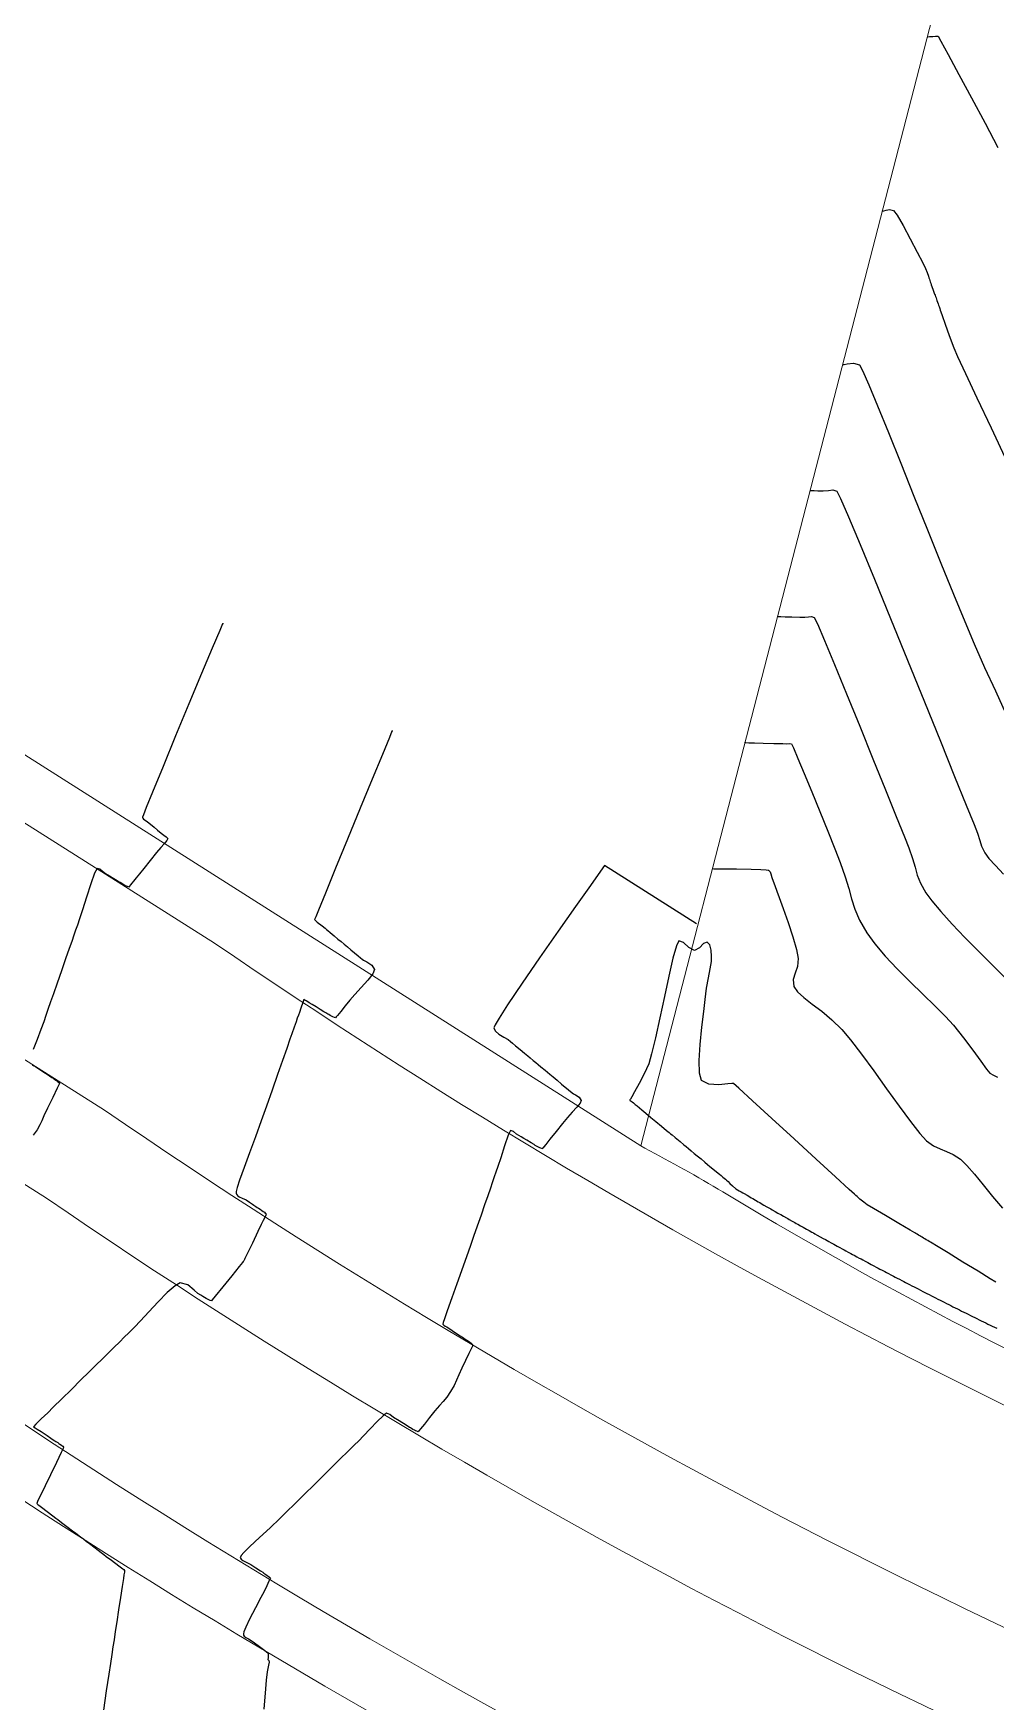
# Model space of a CAD drawing. Header units: millimetres. Extents: x 340454 to 342791, y 6993867 to 6995092.
# Drawn here: x 341247.6 to 341293.2, y 6994450.2 to 6994529.4 of the extents above; entities that cross this region are included whole.
import ezdxf

# ---------------------------------------------------------------- set-up
doc = ezdxf.new("R2010")
doc.units = ezdxf.units.MM
doc.header["$LTSCALE"] = 10
for name, color, linetype in [('T-HM-CURVA_INTERMEDIARIA', 45, 'Continuous'), ('T-HM-CURVA_MESTRA', 20, 'Continuous'), ('URB-Calçadas', 2, 'Continuous'), ('URB-Quadras', 3, 'Continuous')]:
    doc.layers.add(name, color=color, linetype=linetype)

msp = doc.modelspace()

# ---------------------------------------------------------------- linework, layer by layer
at = {"layer": 'T-HM-CURVA_INTERMEDIARIA', "color": 45, "linetype": 'Continuous', "lineweight": -3, "flags": 128}
for points, elevation in [([(341289.983, 6994529.238), (341290.015, 6994529.24), (341290.103, 6994529.245), (341290.255, 6994529.255), (341290.379, 6994529.263), (341290.447, 6994529.271), (341290.51, 6994529.271), (341290.644, 6994529.031), (341290.992, 6994528.388), (341291.497, 6994527.452), (341292.098, 6994526.334), (341292.737, 6994525.142), (341293.353, 6994523.986)], 696), ([(341285.964, 6994513.685), (341285.974, 6994513.684), (341286.019, 6994513.683), (341286.054, 6994513.681), (341286.198, 6994513.71), (341286.496, 6994513.735), (341286.781, 6994513.661), (341286.926, 6994513.393), (341287.219, 6994512.721), (341287.636, 6994511.717), (341288.149, 6994510.453), (341288.732, 6994509.003), (341289.359, 6994507.437), (341290.003, 6994505.83), (341290.638, 6994504.252), (341291.237, 6994502.777), (341291.774, 6994501.476), (341292.223, 6994500.423), (341292.719, 6994499.304), (341293.229, 6994498.182), (341293.733, 6994497.091)], 694), ([(341284.417, 6994507.7), (341284.446, 6994507.699), (341284.51, 6994507.697), (341284.62, 6994507.694), (341284.793, 6994507.689), (341285.052, 6994507.682), (341285.302, 6994507.705), (341285.509, 6994507.728), (341285.704, 6994507.664), (341285.874, 6994507.324), (341286.256, 6994506.442), (341286.808, 6994505.128), (341287.486, 6994503.486), (341288.249, 6994501.625), (341289.054, 6994499.651), (341289.858, 6994497.672), (341290.618, 6994495.794), (341291.293, 6994494.124), (341291.839, 6994492.769), (341292.214, 6994491.836), (341292.376, 6994491.433), (341292.488, 6994491.09), (341292.57, 6994490.814), (341292.727, 6994490.499), (341292.925, 6994490.234), (341293.231, 6994489.891), (341293.622, 6994489.484)], 693), ([(341256.584, 6994501.37), (341256.578, 6994501.37), (341256.55, 6994501.369), (341256.531, 6994501.368), (341256.399, 6994501.055), (341256.048, 6994500.218), (341255.54, 6994499.005), (341254.938, 6994497.565), (341254.306, 6994496.047), (341253.707, 6994494.6), (341253.203, 6994493.373), (341252.911, 6994492.65), (341252.778, 6994492.308), (341252.738, 6994492.193), (341252.734, 6994492.173), (341252.743, 6994492.146), (341252.777, 6994492.103), (341252.852, 6994492.053), (341252.97, 6994491.977), (341253.108, 6994491.862), (341253.289, 6994491.712), (341253.45, 6994491.579), (341253.623, 6994491.435), (341253.746, 6994491.333), (341253.864, 6994491.256), (341253.938, 6994491.174), (341253.886, 6994491.08), (341253.756, 6994490.933), (341253.6, 6994490.756), (341253.401, 6994490.509), (341253.097, 6994490.134), (341252.793, 6994489.757), (341252.589, 6994489.505), (341252.434, 6994489.313), (341252.304, 6994489.153), (341252.234, 6994489.066), (341252.164, 6994488.98), (341252.115, 6994488.919), (341252.078, 6994488.875), (341252.018, 6994488.895), (341251.971, 6994488.916), (341251.899, 6994488.953), (341251.852, 6994488.979), (341251.796, 6994489.01), (341251.75, 6994489.037), (341251.668, 6994489.086), (341251.574, 6994489.143), (341251.455, 6994489.216), (341251.371, 6994489.267), (341251.287, 6994489.318), (341251.167, 6994489.391), (341250.976, 6994489.508), (341250.839, 6994489.618), (341250.705, 6994489.725), (341250.579, 6994489.75), (341250.461, 6994489.531), (341250.281, 6994489.03), (341250.077, 6994488.401), (341249.886, 6994487.796), (341249.747, 6994487.368), (341249.641, 6994487.065), (341249.559, 6994486.829), (341249.476, 6994486.593), (341249.37, 6994486.289), (341249.252, 6994485.951), (341249.081, 6994485.462), (341248.883, 6994484.894), (341248.681, 6994484.317), (341248.502, 6994483.803), (341248.369, 6994483.423), (341248.241, 6994483.056), (341248.141, 6994482.77), (341248.041, 6994482.484), (341247.913, 6994482.117), (341247.736, 6994481.643), (341247.548, 6994481.156)], 692), ([(341282.87, 6994501.716), (341282.918, 6994501.715), (341283.034, 6994501.711), (341283.247, 6994501.705), (341283.565, 6994501.697), (341283.94, 6994501.686), (341284.187, 6994501.679), (341284.358, 6994501.694), (341284.496, 6994501.71), (341284.627, 6994501.667), (341284.775, 6994501.364), (341285.11, 6994500.584), (341285.587, 6994499.442), (341286.16, 6994498.049), (341286.786, 6994496.518), (341287.418, 6994494.961), (341288.013, 6994493.492), (341288.525, 6994492.222), (341288.909, 6994491.265), (341289.121, 6994490.732), (341289.297, 6994490.23), (341289.413, 6994489.818), (341289.521, 6994489.443), (341289.674, 6994489.054), (341289.923, 6994488.6), (341290.206, 6994488.213), (341290.637, 6994487.708), (341291.176, 6994487.119), (341291.785, 6994486.48), (341292.425, 6994485.826), (341293.056, 6994485.19), (341293.64, 6994484.608)], 692), ([(341264.618, 6994496.273), (341264.613, 6994496.273), (341264.593, 6994496.274), (341264.578, 6994496.274), (341264.454, 6994495.973), (341264.123, 6994495.165), (341263.642, 6994493.997), (341263.073, 6994492.611), (341262.473, 6994491.151), (341261.903, 6994489.763), (341261.421, 6994488.59), (341261.087, 6994487.777), (341260.96, 6994487.468), (341260.924, 6994487.396), (341260.902, 6994487.328), (341261.027, 6994487.215), (341261.259, 6994487.027), (341261.4, 6994486.915), (341261.466, 6994486.86), (341261.532, 6994486.805), (341261.64, 6994486.715), (341261.836, 6994486.553), (341262.012, 6994486.407), (341262.16, 6994486.284), (341262.307, 6994486.162), (341262.462, 6994486.034), (341262.622, 6994485.9), (341262.795, 6994485.757), (341262.978, 6994485.605), (341263.083, 6994485.518), (341263.157, 6994485.457), (341263.23, 6994485.396), (341263.378, 6994485.317), (341263.617, 6994485.162), (341263.754, 6994484.961), (341263.666, 6994484.761), (341263.43, 6994484.457), (341263.118, 6994484.107), (341262.808, 6994483.769), (341262.574, 6994483.502), (341262.353, 6994483.229), (341262.146, 6994482.973), (341261.992, 6994482.783), (341261.931, 6994482.707), (341261.898, 6994482.664), (341261.848, 6994482.677), (341261.776, 6994482.709), (341261.714, 6994482.741), (341261.643, 6994482.78), (341261.579, 6994482.817), (341261.531, 6994482.846), (341261.484, 6994482.874), (341261.43, 6994482.906), (341261.35, 6994482.955), (341261.171, 6994483.064), (341260.975, 6994483.183), (341260.795, 6994483.293), (341260.645, 6994483.385), (341260.576, 6994483.426), (341260.496, 6994483.475), (341260.446, 6994483.51), (341260.394, 6994483.537), (341260.342, 6994483.401), (341260.25, 6994483.131), (341260.18, 6994482.925), (341260.132, 6994482.787), (341260.084, 6994482.648), (341260.025, 6994482.481), (341259.935, 6994482.224), (341259.826, 6994481.911), (341259.735, 6994481.649), (341259.583, 6994481.214), (341259.383, 6994480.643), (341259.149, 6994479.972), (341258.893, 6994479.237), (341258.627, 6994478.476), (341258.375, 6994477.776), (341258.096, 6994477.02), (341257.813, 6994476.263), (341257.554, 6994475.56), (341257.345, 6994474.967), (341257.23, 6994474.608), (341257.184, 6994474.425), (341257.176, 6994474.351), (341257.179, 6994474.33), (341257.194, 6994474.294), (341257.236, 6994474.236), (341257.325, 6994474.171), (341257.469, 6994474.106), (341257.65, 6994474.02), (341257.815, 6994473.911), (341257.953, 6994473.82), (341258.019, 6994473.777), (341258.069, 6994473.744), (341258.118, 6994473.712), (341258.184, 6994473.669), (341258.245, 6994473.629), (341258.324, 6994473.576), (341258.398, 6994473.525), (341258.463, 6994473.477), (341258.519, 6994473.435), (341258.562, 6994473.399), (341258.606, 6994473.355), (341258.587, 6994473.296), (341258.551, 6994473.223), (341258.47, 6994473.053), (341258.372, 6994472.85), (341258.212, 6994472.517), (341257.951, 6994471.975), (341257.707, 6994471.468), (341257.596, 6994471.238), (341257.572, 6994471.187), (341257.548, 6994471.137), (341257.513, 6994471.094), (341257.477, 6994471.051), (341257.324, 6994470.861), (341256.968, 6994470.421), (341256.545, 6994469.897), (341256.19, 6994469.459), (341256.041, 6994469.274), (341256.006, 6994469.231), (341255.951, 6994469.247), (341255.887, 6994469.276), (341255.825, 6994469.308), (341255.754, 6994469.347), (341255.676, 6994469.392), (341255.594, 6994469.441), (341255.506, 6994469.495), (341255.364, 6994469.581), (341255.186, 6994469.744), (341254.878, 6994469.986), (341254.529, 6994470.09), (341254.279, 6994469.95), (341253.909, 6994469.621), (341253.475, 6994469.181), (341253.034, 6994468.709), (341252.641, 6994468.284), (341252.352, 6994467.983), (341252.077, 6994467.713), (341251.864, 6994467.503), (341251.651, 6994467.292), (341251.377, 6994467.021), (341251.082, 6994466.731), (341250.817, 6994466.47), (341250.534, 6994466.191), (341250.186, 6994465.848), (341249.808, 6994465.475), (341249.355, 6994465.028), (341248.895, 6994464.575), (341248.497, 6994464.182), (341248.23, 6994463.919), (341247.923, 6994463.625), (341247.665, 6994463.381), (341247.559, 6994463.258), (341247.631, 6994463.197), (341247.737, 6994463.141), (341247.915, 6994463.024), (341248.202, 6994462.835), (341248.384, 6994462.716), (341248.498, 6994462.64), (341248.573, 6994462.591), (341248.625, 6994462.557), (341248.705, 6994462.504), (341248.761, 6994462.464), (341248.803, 6994462.435), (341248.844, 6994462.405), (341248.899, 6994462.363), (341248.943, 6994462.327), (341248.982, 6994462.288), (341248.967, 6994462.224), (341248.873, 6994462.029), (341248.647, 6994461.559), (341248.368, 6994460.979), (341248.115, 6994460.453), (341247.967, 6994460.147), (341247.848, 6994459.907), (341247.749, 6994459.706), (341247.71, 6994459.612), (341247.758, 6994459.569), (341247.818, 6994459.529), (341247.943, 6994459.434), (341248.203, 6994459.236), (341248.471, 6994459.033), (341248.617, 6994458.922), (341248.711, 6994458.851), (341248.804, 6994458.78), (341248.952, 6994458.667), (341249.198, 6994458.48), (341249.416, 6994458.314), (341249.547, 6994458.214), (341249.652, 6994458.135), (341249.783, 6994458.036), (341249.925, 6994457.928), (341250.054, 6994457.829), (341250.215, 6994457.707), (341250.426, 6994457.547), (341250.634, 6994457.389), (341250.778, 6994457.279), (341250.896, 6994457.189), (341251.014, 6994457.099), (341251.254, 6994456.916), (341251.606, 6994456.649), (341251.793, 6994456.507), (341251.841, 6994456.474), (341251.884, 6994456.438), (341251.873, 6994456.35), (341251.852, 6994456.227), (341251.826, 6994456.056), (341251.767, 6994455.669), (341251.687, 6994455.144), (341251.598, 6994454.56), (341251.513, 6994453.997), (341251.442, 6994453.529), (341251.384, 6994453.147), (341251.331, 6994452.801), (341251.276, 6994452.442), (341251.212, 6994452.019), (341251.135, 6994451.512), (341251.073, 6994451.107), (341251.014, 6994450.717), (341250.944, 6994450.255), (341250.875, 6994449.799)], 691), ([(341281.324, 6994495.732), (341281.382, 6994495.73), (341281.524, 6994495.726), (341281.789, 6994495.719), (341282.199, 6994495.707), (341282.717, 6994495.693), (341283.131, 6994495.682), (341283.323, 6994495.676), (341283.444, 6994495.685), (341283.549, 6994495.67), (341283.639, 6994495.479), (341283.85, 6994494.982), (341284.151, 6994494.259), (341284.509, 6994493.39), (341284.892, 6994492.453), (341285.268, 6994491.528), (341285.603, 6994490.695), (341285.867, 6994490.032), (341286.104, 6994489.366), (341286.267, 6994488.807), (341286.403, 6994488.308), (341286.559, 6994487.822), (341286.782, 6994487.302), (341287.119, 6994486.7), (341287.498, 6994486.174), (341287.993, 6994485.597), (341288.566, 6994484.991), (341289.179, 6994484.379), (341289.791, 6994483.783), (341290.364, 6994483.226), (341290.859, 6994482.73), (341291.238, 6994482.318), (341291.719, 6994481.72), (341292.161, 6994481.131), (341292.536, 6994480.613), (341292.814, 6994480.229), (341292.967, 6994480.04), (341293.145, 6994479.94), (341293.327, 6994479.844)], 691), ([(341293.255, 6994470.115), (341292.981, 6994470.283), (341292.406, 6994470.635), (341291.687, 6994471.075), (341290.98, 6994471.508), (341290.44, 6994471.839), (341290.223, 6994471.972), (341290.151, 6994472.015), (341290.082, 6994472.056), (341290.014, 6994472.095), (341289.948, 6994472.134), (341289.883, 6994472.172), (341289.819, 6994472.21), (341289.757, 6994472.247), (341289.695, 6994472.283), (341289.634, 6994472.319), (341289.573, 6994472.354), (341289.514, 6994472.389), (341289.455, 6994472.424), (341289.397, 6994472.458), (341289.176, 6994472.589), (341288.649, 6994472.9), (341288.008, 6994473.281), (341287.444, 6994473.617), (341287.149, 6994473.797), (341286.989, 6994473.91), (341286.858, 6994474.009), (341286.799, 6994474.056), (341286.729, 6994474.12), (341286.663, 6994474.18), (341286.6, 6994474.238), (341286.54, 6994474.292), (341286.292, 6994474.52), (341285.642, 6994475.116), (341284.724, 6994475.957), (341283.671, 6994476.922), (341282.619, 6994477.886), (341281.7, 6994478.727), (341281.049, 6994479.323), (341280.8, 6994479.549), (341280.8, 6994479.549), (341280.789, 6994479.551), (341280.746, 6994479.553), (341280.714, 6994479.553), (341280.527, 6994479.526), (341280.104, 6994479.491), (341279.625, 6994479.521), (341279.273, 6994479.691), (341279.174, 6994480.035), (341279.164, 6994480.644), (341279.214, 6994481.408), (341279.297, 6994482.218), (341279.386, 6994482.966), (341279.451, 6994483.543), (341279.519, 6994484.074), (341279.604, 6994484.564), (341279.685, 6994484.991), (341279.743, 6994485.337), (341279.757, 6994485.58), (341279.73, 6994485.879), (341279.671, 6994486.125), (341279.541, 6994486.262), (341279.367, 6994486.189), (341279.18, 6994485.987), (341278.948, 6994485.868), (341278.681, 6994486.005), (341278.423, 6994486.248), (341278.191, 6994486.329), (341278.081, 6994486.085), (341277.921, 6994485.491), (341277.726, 6994484.651), (341277.512, 6994483.673), (341277.294, 6994482.661), (341277.088, 6994481.722), (341276.907, 6994480.962), (341276.769, 6994480.485), (341276.56, 6994480.002), (341276.323, 6994479.542), (341276.101, 6994479.152), (341275.963, 6994478.922), (341275.897, 6994478.813), (341275.876, 6994478.776), (341275.874, 6994478.77), (341275.877, 6994478.763), (341275.895, 6994478.745), (341275.935, 6994478.714), (341275.98, 6994478.682), (341276.047, 6994478.626), (341276.129, 6994478.558), (341276.217, 6994478.485), (341276.327, 6994478.394), (341276.437, 6994478.302), (341276.635, 6994478.138), (341276.872, 6994477.941), (341277.102, 6994477.75), (341277.383, 6994477.517), (341277.617, 6994477.323), (341277.734, 6994477.226), (341277.806, 6994477.166), (341277.878, 6994477.106), (341278.02, 6994476.989), (341278.26, 6994476.789), (341278.434, 6994476.645), (341278.544, 6994476.554), (341278.654, 6994476.462), (341278.778, 6994476.359), (341278.931, 6994476.233), (341279.077, 6994476.111), (341279.252, 6994475.966), (341279.43, 6994475.818), (341279.567, 6994475.704), (341279.676, 6994475.614), (341279.813, 6994475.5), (341279.982, 6994475.36), (341280.125, 6994475.242), (341280.206, 6994475.174), (341280.288, 6994475.106), (341280.356, 6994475.05), (341280.411, 6994475.005), (341280.465, 6994474.959), (341280.536, 6994474.894), (341280.628, 6994474.809), (341280.752, 6994474.69), (341280.91, 6994474.552), (341281.062, 6994474.458), (341281.166, 6994474.403), (341281.237, 6994474.361), (341281.308, 6994474.32), (341281.439, 6994474.243), (341281.569, 6994474.168), (341281.638, 6994474.128), (341281.706, 6994474.088), (341281.84, 6994474.011), (341281.972, 6994473.934), (341282.038, 6994473.896), (341282.105, 6994473.858), (341282.241, 6994473.78), (341282.375, 6994473.702), (341282.44, 6994473.665), (341282.504, 6994473.629), (341282.568, 6994473.592), (341282.632, 6994473.555), (341282.767, 6994473.478), (341282.904, 6994473.4), (341282.97, 6994473.362), (341283.037, 6994473.325), (341283.17, 6994473.249), (341283.304, 6994473.173), (341283.373, 6994473.134), (341283.442, 6994473.095), (341283.573, 6994473.021), (341283.705, 6994472.947), (341283.777, 6994472.907), (341283.848, 6994472.867), (341283.977, 6994472.795), (341284.107, 6994472.722), (341284.181, 6994472.68), (341284.255, 6994472.639), (341284.381, 6994472.569), (341284.509, 6994472.497), (341284.586, 6994472.455), (341284.663, 6994472.412), (341284.766, 6994472.355), (341284.911, 6994472.274), (341285.055, 6994472.195), (341285.158, 6994472.139), (341285.236, 6994472.095), (341285.315, 6994472.052), (341285.436, 6994471.986), (341285.559, 6994471.918), (341285.639, 6994471.875), (341285.718, 6994471.831), (341285.839, 6994471.765), (341285.961, 6994471.699), (341286.042, 6994471.655), (341286.123, 6994471.611), (341286.243, 6994471.546), (341286.363, 6994471.481), (341286.445, 6994471.437), (341286.527, 6994471.392), (341286.647, 6994471.328), (341286.766, 6994471.264), (341286.85, 6994471.219), (341286.933, 6994471.174), (341287.051, 6994471.111), (341287.17, 6994471.048), (341287.254, 6994471.003), (341287.339, 6994470.958), (341287.456, 6994470.895), (341287.574, 6994470.833), (341287.66, 6994470.787), (341287.745, 6994470.742), (341287.861, 6994470.68), (341287.979, 6994470.619), (341288.065, 6994470.573), (341288.152, 6994470.527), (341288.267, 6994470.467), (341288.384, 6994470.406), (341288.472, 6994470.359), (341288.56, 6994470.313), (341288.674, 6994470.254), (341288.789, 6994470.194), (341288.878, 6994470.147), (341288.968, 6994470.101), (341289.058, 6994470.054), (341289.149, 6994470.007), (341289.262, 6994469.948), (341289.376, 6994469.889), (341289.468, 6994469.842), (341289.56, 6994469.795), (341289.672, 6994469.737), (341289.785, 6994469.679), (341289.879, 6994469.631), (341289.972, 6994469.583), (341290.083, 6994469.527), (341290.195, 6994469.469), (341290.29, 6994469.421), (341290.384, 6994469.373), (341290.494, 6994469.317), (341290.605, 6994469.261), (341290.701, 6994469.212), (341290.798, 6994469.164), (341290.906, 6994469.109), (341291.016, 6994469.053), (341291.114, 6994469.004), (341291.212, 6994468.955), (341291.318, 6994468.902), (341291.427, 6994468.847), (341291.527, 6994468.797), (341291.626, 6994468.748), (341291.732, 6994468.695), (341291.838, 6994468.642), (341291.94, 6994468.592), (341292.042, 6994468.541), (341292.145, 6994468.49), (341292.251, 6994468.438), (341292.354, 6994468.387), (341292.458, 6994468.336), (341292.56, 6994468.285), (341292.663, 6994468.235), (341292.769, 6994468.183), (341292.874, 6994468.132), (341292.975, 6994468.082), (341293.076, 6994468.033), (341293.185, 6994467.98), (341293.292, 6994467.928)], 689), ([(341247.492, 6994480.423), (341247.655, 6994480.35), (341247.769, 6994480.275), (341247.883, 6994480.2), (341248, 6994480.123), (341248.123, 6994480.042), (341248.309, 6994479.92), (341248.429, 6994479.841), (341248.487, 6994479.803), (341248.526, 6994479.776), (341248.569, 6994479.746), (341248.648, 6994479.69), (341248.703, 6994479.647), (341248.745, 6994479.613), (341248.795, 6994479.562), (341248.774, 6994479.514), (341248.681, 6994479.321), (341248.468, 6994478.877), (341248.228, 6994478.379), (341248.055, 6994478.02), (341247.946, 6994477.776), (341247.862, 6994477.581), (341247.732, 6994477.35), (341247.545, 6994477.095)], 692)]:
    msp.add_lwpolyline(points, dxfattribs=dict(at, elevation=elevation))
at = {"layer": 'T-HM-CURVA_MESTRA', "color": 20, "linetype": 'Continuous', "lineweight": -3, "flags": 128}
for points, elevation in [([(341287.844, 6994520.96), (341287.87, 6994520.964), (341287.931, 6994520.977), (341288.038, 6994521.005), (341288.198, 6994521.032), (341288.394, 6994520.996), (341288.563, 6994520.77), (341288.849, 6994520.279), (341289.189, 6994519.652), (341289.522, 6994519.017), (341289.784, 6994518.504), (341289.913, 6994518.241), (341289.991, 6994518.044), (341290.047, 6994517.875), (341290.07, 6994517.8), (341290.093, 6994517.735), (341290.117, 6994517.668), (341290.139, 6994517.604), (341290.162, 6994517.541), (341290.187, 6994517.469), (341290.216, 6994517.387), (341290.28, 6994517.209), (341290.345, 6994517.023), (341290.366, 6994516.965), (341290.387, 6994516.907), (341290.412, 6994516.837), (341290.433, 6994516.777), (341290.454, 6994516.719), (341290.482, 6994516.638), (341290.51, 6994516.561), (341290.535, 6994516.489), (341290.555, 6994516.433), (341290.571, 6994516.387), (341290.59, 6994516.334), (341290.615, 6994516.266), (341290.643, 6994516.185), (341290.7, 6994516.009), (341290.837, 6994515.596), (341291.03, 6994515.049), (341291.252, 6994514.47), (341291.433, 6994514.067), (341291.811, 6994513.252), (341292.352, 6994512.095), (341293.021, 6994510.67), (341293.783, 6994509.049)], 695), ([(341274.676, 6994489.89), (341274.675, 6994489.89), (341274.669, 6994489.89), (341274.664, 6994489.89), (341274.483, 6994489.636), (341273.998, 6994488.952), (341273.296, 6994487.958), (341272.464, 6994486.774), (341271.59, 6994485.52), (341270.762, 6994484.315), (341270.065, 6994483.279), (341269.662, 6994482.652), (341269.48, 6994482.34), (341269.425, 6994482.222), (341269.42, 6994482.192), (341269.434, 6994482.137), (341269.498, 6994482.031), (341269.651, 6994481.892), (341269.892, 6994481.745), (341270.093, 6994481.634), (341270.2, 6994481.545), (341270.307, 6994481.456), (341270.447, 6994481.34), (341270.659, 6994481.164), (341270.869, 6994480.99), (341271.023, 6994480.862), (341271.146, 6994480.76), (341271.284, 6994480.646), (341271.413, 6994480.538), (341271.516, 6994480.453), (341271.645, 6994480.346), (341271.852, 6994480.174), (341272.08, 6994479.985), (341272.225, 6994479.865), (341272.323, 6994479.783), (341272.421, 6994479.702), (341272.635, 6994479.524), (341272.964, 6994479.251), (341273.138, 6994479.107), (341273.197, 6994479.058), (341273.292, 6994479.01), (341273.467, 6994478.896), (341273.569, 6994478.749), (341273.514, 6994478.609), (341273.356, 6994478.421), (341273.141, 6994478.195), (341272.913, 6994477.938), (341272.68, 6994477.65), (341272.377, 6994477.275), (341272.074, 6994476.9), (341271.878, 6994476.658), (341271.782, 6994476.539), (341271.751, 6994476.5), (341271.746, 6994476.494), (341271.743, 6994476.489), (341271.729, 6994476.467), (341271.718, 6994476.453), (341271.643, 6994476.472), (341271.592, 6994476.497), (341271.53, 6994476.529), (341271.468, 6994476.563), (341271.381, 6994476.612), (341271.323, 6994476.647), (341271.185, 6994476.731), (341270.974, 6994476.859), (341270.838, 6994476.942), (341270.72, 6994477.014), (341270.608, 6994477.083), (341270.496, 6994477.151), (341270.356, 6994477.267), (341270.21, 6994477.325), (341270.096, 6994477.092), (341269.923, 6994476.585), (341269.743, 6994476.02), (341269.611, 6994475.611), (341269.514, 6994475.333), (341269.437, 6994475.113), (341269.34, 6994474.835), (341269.25, 6994474.576), (341269.127, 6994474.224), (341268.977, 6994473.794), (341268.806, 6994473.305), (341268.62, 6994472.772), (341268.452, 6994472.291), (341268.316, 6994471.904), (341268.192, 6994471.546), (341268.055, 6994471.154), (341267.883, 6994470.663), (341267.664, 6994470.043), (341267.424, 6994469.376), (341267.206, 6994468.764), (341267.073, 6994468.383), (341267.012, 6994468.196), (341266.995, 6994468.13), (341266.994, 6994468.117), (341267.002, 6994468.103), (341267.034, 6994468.074), (341267.103, 6994468.035), (341267.177, 6994467.997), (341267.248, 6994467.95), (341267.32, 6994467.903), (341267.441, 6994467.824), (341267.645, 6994467.689), (341267.815, 6994467.578), (341267.98, 6994467.469), (341268.06, 6994467.416), (341268.138, 6994467.364), (341268.213, 6994467.312), (341268.27, 6994467.272), (341268.323, 6994467.231), (341268.366, 6994467.196), (341268.409, 6994467.158), (341268.402, 6994467.084), (341268.354, 6994466.982), (341268.233, 6994466.73), (341268.069, 6994466.392), (341267.896, 6994466.032), (341267.757, 6994465.723), (341267.649, 6994465.468), (341267.532, 6994465.218), (341267.363, 6994464.925), (341267.176, 6994464.653), (341267.011, 6994464.454), (341266.836, 6994464.26), (341266.621, 6994464.007), (341266.362, 6994463.687), (341266.116, 6994463.382), (341265.931, 6994463.153), (341265.857, 6994463.062), (341265.826, 6994463.019), (341265.754, 6994463.04), (341265.702, 6994463.064), (341265.65, 6994463.091), (341265.575, 6994463.132), (341265.508, 6994463.17), (341265.465, 6994463.196), (341265.418, 6994463.224), (341265.247, 6994463.328), (341264.914, 6994463.53), (341264.653, 6994463.689), (341264.482, 6994463.831), (341264.32, 6994463.892), (341264.156, 6994463.776), (341263.873, 6994463.502), (341263.54, 6994463.157), (341263.225, 6994462.824), (341262.999, 6994462.589), (341262.784, 6994462.378), (341262.614, 6994462.21), (341262.4, 6994461.999), (341262.201, 6994461.804), (341261.934, 6994461.54), (341261.608, 6994461.219), (341261.237, 6994460.853), (341260.833, 6994460.455), (341260.469, 6994460.096), (341260.178, 6994459.809), (341259.912, 6994459.546), (341259.62, 6994459.259), (341259.253, 6994458.897), (341258.787, 6994458.455), (341258.284, 6994457.994), (341257.827, 6994457.57), (341257.548, 6994457.292), (341257.418, 6994457.139), (341257.378, 6994457.069), (341257.375, 6994457.045), (341257.381, 6994457.014), (341257.411, 6994456.962), (341257.493, 6994456.9), (341257.649, 6994456.83), (341257.873, 6994456.717), (341258.118, 6994456.557), (341258.34, 6994456.411), (341258.441, 6994456.345), (341258.5, 6994456.305), (341258.547, 6994456.273), (341258.594, 6994456.24), (341258.655, 6994456.196), (341258.704, 6994456.159), (341258.758, 6994456.115), (341258.806, 6994456.065), (341258.783, 6994456.012), (341258.738, 6994455.918), (341258.633, 6994455.701), (341258.508, 6994455.441), (341258.354, 6994455.148), (341258.097, 6994454.663), (341257.818, 6994454.12), (341257.634, 6994453.735), (341257.548, 6994453.52), (341257.525, 6994453.427), (341257.525, 6994453.4), (341257.535, 6994453.367), (341257.567, 6994453.313), (341257.636, 6994453.253), (341257.76, 6994453.189), (341257.941, 6994453.084), (341258.218, 6994452.875), (341258.543, 6994452.63), (341258.702, 6994452.504), (341258.703, 6994452.444), (341258.697, 6994452.386), (341258.693, 6994452.287), (341258.69, 6994452.207), (341258.733, 6994452.162), (341258.74, 6994452.085), (341258.715, 6994451.945), (341258.66, 6994451.619), (341258.606, 6994451.229), (341258.572, 6994450.82), (341258.498, 6994449.856)], 690), ([(341279.031, 6994487.126), (341274.664, 6994489.89)], 690), ([(341279.777, 6994489.748), (341279.855, 6994489.746), (341280.045, 6994489.743), (341280.398, 6994489.74), (341280.944, 6994489.737), (341281.635, 6994489.729), (341282.098, 6994489.714), (341282.342, 6994489.697), (341282.435, 6994489.682), (341282.458, 6994489.673), (341282.489, 6994489.649), (341282.531, 6994489.594), (341282.565, 6994489.495), (341282.613, 6994489.331), (341282.682, 6994489.158), (341282.763, 6994488.943), (341282.858, 6994488.678), (341282.965, 6994488.381), (341283.154, 6994487.849), (341283.383, 6994487.19), (341283.608, 6994486.506), (341283.784, 6994485.903), (341283.867, 6994485.485), (341283.83, 6994485.101), (341283.717, 6994484.787), (341283.63, 6994484.488), (341283.667, 6994484.153), (341283.834, 6994483.899), (341284.132, 6994483.625), (341284.527, 6994483.321), (341284.983, 6994482.976), (341285.466, 6994482.578), (341285.939, 6994482.118), (341286.349, 6994481.628), (341286.866, 6994480.948), (341287.45, 6994480.148), (341288.06, 6994479.3), (341288.656, 6994478.474), (341289.196, 6994477.74), (341289.642, 6994477.17), (341289.951, 6994476.834), (341290.292, 6994476.59), (341290.602, 6994476.442), (341290.903, 6994476.328), (341291.218, 6994476.185), (341291.572, 6994475.952), (341291.877, 6994475.66), (341292.242, 6994475.241), (341292.654, 6994474.736), (341293.099, 6994474.186), (341293.566, 6994473.632)], 690)]:
    msp.add_lwpolyline(points, dxfattribs=dict(at, elevation=elevation))
at = {"layer": 'URB-Calçadas', "lineweight": 0}
for points in [[(341462.148, 6994583.263), (341455.773, 6994517.546, -0.469604), (341447.481, 6994511.319), (341447.481, 6994511.319), (341323.425, 6994526.082, 2.505871), (341322.711, 6994515.09), (341446.721, 6994500.318, -0.457908), (341453.358, 6994492.643), (341448.538, 6994442.956, -0.398793), (341439.073, 6994435.65), (341439.073, 6994435.65, -0.034561), (341322.289, 6994451.995, -0.062194), (341256.159, 6994486.217), (341063.331, 6994608.261), (340993.59, 6994654.346), (340972.95, 6994673.775), (340891.463, 6994782.889, -0.419832), (340892.118, 6994787.121), (340913.215, 6994802.257)], [(341441.654, 6994371.995), (341444.66, 6994402.979, 0.46787), (341437.751, 6994411.684, -0.035154), (341315.643, 6994428.871, -0.063206), (341242.951, 6994466.174), (341178.172, 6994507.173, 0.461785), (341170.805, 6994503.841), (341170.805, 6994503.841, -0.013468), (341146.66, 6994409.011), (341128.051, 6994349.417)]]:
    msp.add_lwpolyline(points, format="xyb", dxfattribs=at)
msp.add_lwpolyline([(341318.269, 6994438.025, 0.031219), (341425.453, 6994422.161, 0.41065), (341428.152, 6994424.411, 0.417747), (341425.982, 6994427.134, -0.031148), (341319.653, 6994442.842, -0.062611), (341250.929, 6994478.284), (341196.268, 6994512.88, 1), (341193.594, 6994508.655), (341248.177, 6994474.108, 0.062822)], format="xyb", close=True, dxfattribs=at)
at = {"layer": 'URB-Quadras', "color": 252, "lineweight": 0}
msp.add_lwpolyline([(341276.393, 6994476.591), (341065.356, 6994610.518), (340995.459, 6994656.707), (340975.197, 6994675.78), (340893.866, 6994784.684), (340914.818, 6994799.715), (340904.459, 6994816.141)], dxfattribs=at)
msp.add_lwpolyline([(341311.149, 6994490.281, -0.006728), (341310.524, 6994503.437, 0.078389), (341308.753, 6994515.965, -0.093219), (341307.52, 6994519.403, 0.023092), (341303.012, 6994530.49, 0.065336), (341298.237, 6994537.995, 0.069889), (341295.36, 6994549.978), (341276.393, 6994476.591), (341276.585, 6994476.479, -0.014805), (341280.293, 6994474.403, 0.05813), (341323.121, 6994454.885, 0.051662), (341312.525, 6994484.007, -0.0433), (341311.149, 6994490.281, -0.006728)], format="xyb", close=True, dxfattribs=at)
msp.add_lwpolyline([(341341.7, 6994420.675), (341326.214, 6994423.446), (341308.272, 6994428.427, -0.058415), (341239.899, 6994464.554), (341176.124, 6994504.919, 0.423784), (341173.238, 6994503.263, -0.01347), (341149.055, 6994408.292, 0.002331), (341130.471, 6994348.78)], format="xyb", dxfattribs=at)

doc.saveas('drawing.dxf')
